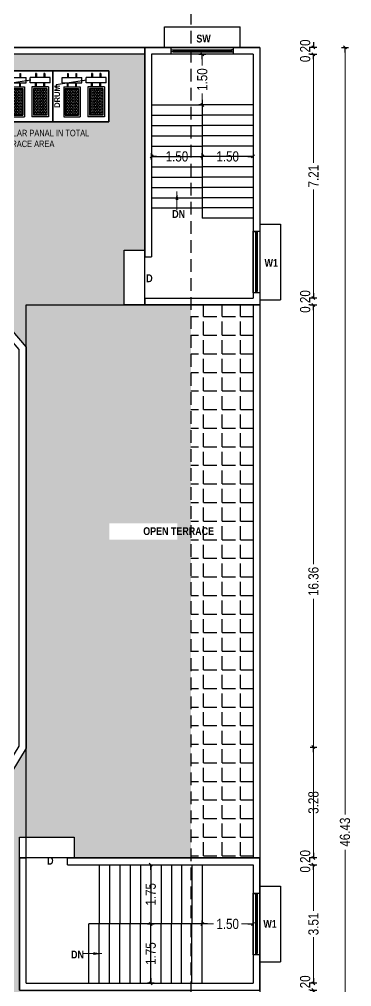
# Model space of a CAD drawing. Header units: metres. Extents: x 113306 to 118716, y -27251 to 0.
# Drawn here: x 118702.63 to 118712.45, y -26970.37 to -26941.76 of the extents above; entities that cross this region are included whole.
import ezdxf

# ---------------------------------------------------------------- set-up
doc = ezdxf.new("R2010")
doc.units = ezdxf.units.M
doc.header["$MEASUREMENT"] = 0
doc.header["$PDMODE"] = 35
doc.linetypes.add('HIDDEN', pattern=[0.375, 0.25, -0.125])
for name, color, linetype in [('BLK_1_FLR_2_ROOF_AREA', 54, 'Continuous'), ('BLK_1_STAIR_HEADROOM', 1, 'Continuous'), ('Grid Line', 8, 'Continuous'), ('Solar Water Heater', 2, 'Continuous'), ('SOLAR_WATER_HEATER', 1, 'Continuous'), ('Text', 7, 'Continuous')]:
    doc.layers.add(name, color=color, linetype=linetype)
doc.layers.add('SOLAR_PANEL', color=3, linetype='Continuous', lineweight=0)
doc.styles.add('Arial', font='swissc.ttf')
doc.styles.get("Standard").update_dxf_attribs({"font": 'swisscb.ttf'})
doc.dimstyles.new('FLOOR DIM BUILDING DIM', dxfattribs={"dimtxt": 0.4, "dimasz": 0.025, "dimexe": 0.075, "dimexo": 0.3, "dimgap": 0.09, "dimtad": 0, "dimzin": 3, "dimdsep": 46, "dimtxsty": 'Arial', "dimblk": 'JM1', "dimcen": -0.09, "dimse1": 1, "dimse2": 1, "dimclrd": 5, "dimclre": 250, "dimclrt": 1, "dimazin": 0, "dimtfac": 0.65, "dimtix": 1, "dimtofl": 0, "dimtmove": 0, "dimatfit": 2, "dimfxl": 0, "dimfrac": 1, "dimtolj": 1, "dimlwd": 18, "dimlwe": -1, "dimarcsym": 0})
doc.dimstyles.get("Standard").update_dxf_attribs({"dimtxt": 1.5, "dimasz": 0.18, "dimexe": 0.18, "dimexo": 0.0625, "dimgap": 0.09, "dimtad": 0, "dimzin": 0, "dimdsep": 46, "dimtxsty": 'Standard', "dimcen": 0.09, "dimse1": 1, "dimse2": 1, "dimsd1": 1, "dimsd2": 1, "dimclrt": 256, "dimadec": 0, "dimazin": 0, "dimtfac": 1, "dimtofl": 0, "dimtmove": 0, "dimatfit": 3, "dimfxl": 0, "dimtolj": 1, "dimtzin": 0, "dimarcsym": 0})
pattern_1 = [(0, (1.0205, 0), (0, 0.55), [0.4, -0.15]), (90, (1.0205, 0), (-0.55, 0), [0.4, -0.15])]

# ---------------------------------------------------------------- blocks, each defined once
blk = doc.blocks.new('TYUK')
at = {"color": 7, "ltscale": 1.5}
for p, q in [((118634.35, -26952.145), (118634.553, -26952.145)), ((118634.35, -26953.975), (118634.35, -26952.145)), ((118634.426, -26952.195), (118634.426, -26952.145)), ((118634.426, -26952.195), (118634.426, -26953.923)), ((118634.476, -26952.195), (118634.426, -26952.195)), ((118634.451, -26952.195), (118634.451, -26953.923)), ((118634.476, -26952.145), (118634.476, -26952.195)), ((118634.476, -26952.195), (118634.476, -26953.923)), ((118634.553, -26951.942), (118635.163, -26951.942)), ((118634.553, -26952.145), (118634.553, -26953.975)), ((118635.163, -26951.942), (118635.163, -26954.178)), ((118634.476, -26953.923), (118634.426, -26953.923)), ((118634.426, -26953.923), (118634.426, -26953.975)), ((118634.476, -26953.975), (118634.476, -26953.923)), ((118634.553, -26953.975), (118634.35, -26953.975)), ((118634.553, -26954.178), (118635.163, -26954.178))]:
    blk.add_line(p, q, dxfattribs=at)
blk = doc.blocks.new('JM1')
at = {"color": 2}
for p, q in [((0, 2), (0, -2)), ((-3, 0), (0, 0)), ((-0.88, -0.88), (0.88, 0.88))]:
    blk.add_line(p, q, dxfattribs=at)
blk = doc.blocks.new('*D169')
at = {"color": 5, "lineweight": 18, "ltscale": 1.5}
for p, q in [((118686.531, -26941.303), (118695.895, -26941.303)), ((118706.282, -26941.303), (118696.918, -26941.303))]:
    blk.add_line(p, q, dxfattribs=at)
at = {"layer": 'Defpoints', "color": 0, "ltscale": 1.5}
for p in [(118706.332, -26941.303), (118686.481, -26942.586), (118706.332, -26942.586)]:
    blk.add_point(p, dxfattribs=at)
at = {"color": 5, "lineweight": 18, "ltscale": 1.5, "xscale": 0.05, "yscale": 0.05, "zscale": 0.05, "rotation": 180}
blk.add_blockref('JM1', (118686.481, -26941.303), dxfattribs=at)
at = {"color": 5, "lineweight": 18, "ltscale": 1.5, "xscale": 0.05, "yscale": 0.05, "zscale": 0.05}
blk.add_blockref('JM1', (118706.332, -26941.303), dxfattribs=at)
at = {"color": 1, "ltscale": 1.5, "insert": (118696.407, -26941.303), "char_height": 0.3, "attachment_point": 5, "style": 'Arial'}
blk.add_mtext('\\A1;19.85', dxfattribs=at)
blk = doc.blocks.new('*D179')
at = {"color": 5, "lineweight": 18, "ltscale": 1.5}
for p, q in [((118706.282, -26941.303), (118706.232, -26941.303)), ((118706.586, -26941.303), (118706.636, -26941.303))]:
    blk.add_line(p, q, dxfattribs=at)
at = {"layer": 'Defpoints', "color": 0, "ltscale": 1.5}
for p in [(118706.536, -26941.303), (118706.332, -26942.789), (118706.536, -26942.789)]:
    blk.add_point(p, dxfattribs=at)
at = {"color": 5, "lineweight": 18, "ltscale": 1.5, "xscale": 0.05, "yscale": 0.05, "zscale": 0.05}
blk.add_blockref('JM1', (118706.332, -26941.303), dxfattribs=at)
at = {"color": 5, "lineweight": 18, "ltscale": 1.5, "xscale": 0.05, "yscale": 0.05, "zscale": 0.05, "rotation": 180}
blk.add_blockref('JM1', (118706.536, -26941.303), dxfattribs=at)
at = {"color": 1, "ltscale": 1.5, "insert": (118706.434, -26941.058), "char_height": 0.3, "attachment_point": 5, "style": 'Arial'}
blk.add_mtext('\\A1;0.20', dxfattribs=at)
blk = doc.blocks.new('*D180')
at = {"color": 5, "lineweight": 18, "ltscale": 1.5}
for p, q in [((118706.586, -26941.303), (118707.615, -26941.303)), ((118709.486, -26941.303), (118708.456, -26941.303))]:
    blk.add_line(p, q, dxfattribs=at)
at = {"layer": 'Defpoints', "color": 0, "ltscale": 1.5}
for p in [(118709.536, -26941.303), (118706.536, -26942.789), (118709.536, -26942.789)]:
    blk.add_point(p, dxfattribs=at)
at = {"color": 5, "lineweight": 18, "ltscale": 1.5, "xscale": 0.05, "yscale": 0.05, "zscale": 0.05, "rotation": 180}
blk.add_blockref('JM1', (118706.536, -26941.303), dxfattribs=at)
at = {"color": 5, "lineweight": 18, "ltscale": 1.5, "xscale": 0.05, "yscale": 0.05, "zscale": 0.05}
blk.add_blockref('JM1', (118709.536, -26941.303), dxfattribs=at)
at = {"color": 1, "ltscale": 1.5, "insert": (118708.036, -26941.303), "char_height": 0.3, "attachment_point": 5, "style": 'Arial'}
blk.add_mtext('\\A1;3.00', dxfattribs=at)
blk = doc.blocks.new('*D181')
at = {"color": 5, "lineweight": 18, "ltscale": 1.5}
for p, q in [((118709.486, -26941.303), (118709.436, -26941.303)), ((118709.789, -26941.303), (118709.839, -26941.303))]:
    blk.add_line(p, q, dxfattribs=at)
at = {"layer": 'Defpoints', "color": 0, "ltscale": 1.5}
for p in [(118709.739, -26941.303), (118709.739, -26942.586), (118709.536, -26942.789)]:
    blk.add_point(p, dxfattribs=at)
at = {"color": 5, "lineweight": 18, "ltscale": 1.5, "xscale": 0.05, "yscale": 0.05, "zscale": 0.05}
blk.add_blockref('JM1', (118709.536, -26941.303), dxfattribs=at)
at = {"color": 5, "lineweight": 18, "ltscale": 1.5, "xscale": 0.05, "yscale": 0.05, "zscale": 0.05, "rotation": 180}
blk.add_blockref('JM1', (118709.739, -26941.303), dxfattribs=at)
at = {"color": 1, "ltscale": 1.5, "insert": (118709.637, -26941.058), "char_height": 0.3, "attachment_point": 5, "style": 'Arial'}
blk.add_mtext('\\A1;0.20', dxfattribs=at)
blk = doc.blocks.new('*D182')
at = {"color": 5, "lineweight": 18, "ltscale": 1.5}
for p, q in [((118686.531, -26940.339), (118697.59, -26940.339)), ((118709.689, -26940.339), (118698.63, -26940.339))]:
    blk.add_line(p, q, dxfattribs=at)
at = {"layer": 'Defpoints', "color": 0, "ltscale": 1.5}
for p in [(118686.481, -26940.339), (118686.481, -26942.586), (118709.739, -26942.586)]:
    blk.add_point(p, dxfattribs=at)
at = {"color": 5, "lineweight": 18, "ltscale": 1.5, "xscale": 0.05, "yscale": 0.05, "zscale": 0.05, "rotation": 180}
blk.add_blockref('JM1', (118686.481, -26940.339), dxfattribs=at)
at = {"color": 5, "lineweight": 18, "ltscale": 1.5, "xscale": 0.05, "yscale": 0.05, "zscale": 0.05}
blk.add_blockref('JM1', (118709.739, -26940.339), dxfattribs=at)
at = {"color": 1, "ltscale": 1.5, "insert": (118698.11, -26940.339), "char_height": 0.3, "attachment_point": 5, "style": 'Arial'}
blk.add_mtext('\\A1;23.26', dxfattribs=at)
blk = doc.blocks.new('*D170')
at = {"color": 5, "lineweight": 18, "ltscale": 1.5}
for p, q in [((118711.324, -26942.536), (118711.324, -26942.486)), ((118711.324, -26942.839), (118711.324, -26942.889))]:
    blk.add_line(p, q, dxfattribs=at)
at = {"layer": 'Defpoints', "color": 0, "ltscale": 1.5}
for p in [(118709.739, -26942.586), (118709.536, -26942.789), (118711.324, -26942.789)]:
    blk.add_point(p, dxfattribs=at)
at = {"color": 5, "lineweight": 18, "ltscale": 1.5, "xscale": 0.05, "yscale": 0.05, "zscale": 0.05}
for p, rotation in [((118711.324, -26942.586), 270), ((118711.324, -26942.789), 90)]:
    blk.add_blockref('JM1', p, dxfattribs=dict(at, rotation=rotation))
at = {"color": 1, "ltscale": 1.5, "insert": (118711.08, -26942.687), "char_height": 0.3, "attachment_point": 5, "rotation": 90, "style": 'Arial'}
blk.add_mtext('\\A1;0.20', dxfattribs=at)
blk = doc.blocks.new('*D171')
at = {"color": 5, "lineweight": 18, "ltscale": 1.5}
for p, q in [((118711.324, -26942.839), (118711.324, -26946.003)), ((118711.324, -26949.952), (118711.324, -26946.788))]:
    blk.add_line(p, q, dxfattribs=at)
at = {"layer": 'Defpoints', "color": 0, "ltscale": 1.5}
for p in [(118709.536, -26942.789), (118709.536, -26950.002), (118711.324, -26950.002)]:
    blk.add_point(p, dxfattribs=at)
at = {"color": 5, "lineweight": 18, "ltscale": 1.5, "xscale": 0.05, "yscale": 0.05, "zscale": 0.05}
for p, rotation in [((118711.324, -26942.789), 90), ((118711.324, -26950.002), 270)]:
    blk.add_blockref('JM1', p, dxfattribs=dict(at, rotation=rotation))
at = {"color": 1, "ltscale": 1.5, "insert": (118711.324, -26946.395), "char_height": 0.3, "attachment_point": 5, "rotation": 90, "style": 'Arial'}
blk.add_mtext('\\A1;7.21', dxfattribs=at)
blk = doc.blocks.new('*D172')
at = {"color": 5, "lineweight": 18, "ltscale": 1.5}
for p, q in [((118711.324, -26949.952), (118711.324, -26949.902)), ((118711.324, -26950.255), (118711.324, -26950.305))]:
    blk.add_line(p, q, dxfattribs=at)
at = {"layer": 'Defpoints', "color": 0, "ltscale": 1.5}
for p in [(118709.536, -26950.002), (118709.536, -26950.205), (118711.324, -26950.205)]:
    blk.add_point(p, dxfattribs=at)
at = {"color": 5, "lineweight": 18, "ltscale": 1.5, "xscale": 0.05, "yscale": 0.05, "zscale": 0.05}
for p, rotation in [((118711.324, -26950.002), 270), ((118711.324, -26950.205), 90)]:
    blk.add_blockref('JM1', p, dxfattribs=dict(at, rotation=rotation))
at = {"color": 1, "ltscale": 1.5, "insert": (118711.08, -26950.103), "char_height": 0.3, "attachment_point": 5, "rotation": 90, "style": 'Arial'}
blk.add_mtext('\\A1;0.20', dxfattribs=at)
blk = doc.blocks.new('*D173')
at = {"color": 5, "lineweight": 18, "ltscale": 1.5}
for p, q in [((118711.324, -26950.255), (118711.324, -26957.869)), ((118711.324, -26966.513), (118711.324, -26958.898))]:
    blk.add_line(p, q, dxfattribs=at)
at = {"layer": 'Defpoints', "color": 0, "ltscale": 1.5}
for p in [(118709.536, -26950.205), (118709.536, -26966.563), (118711.324, -26966.563)]:
    blk.add_point(p, dxfattribs=at)
at = {"color": 5, "lineweight": 18, "ltscale": 1.5, "xscale": 0.05, "yscale": 0.05, "zscale": 0.05}
for p, rotation in [((118711.324, -26950.205), 90), ((118711.324, -26966.563), 270)]:
    blk.add_blockref('JM1', p, dxfattribs=dict(at, rotation=rotation))
at = {"color": 1, "ltscale": 1.5, "insert": (118711.324, -26958.384), "char_height": 0.3, "attachment_point": 5, "rotation": 90, "style": 'Arial'}
blk.add_mtext('\\A1;16.36', dxfattribs=at)
blk = doc.blocks.new('*D174')
at = {"color": 5, "lineweight": 18, "ltscale": 1.5}
for p, q in [((118711.324, -26963.336), (118711.324, -26964.503)), ((118711.324, -26966.513), (118711.324, -26965.345))]:
    blk.add_line(p, q, dxfattribs=at)
at = {"layer": 'Defpoints', "color": 0, "ltscale": 1.5}
for p in [(118709.536, -26963.286), (118709.536, -26966.563), (118711.324, -26966.563)]:
    blk.add_point(p, dxfattribs=at)
at = {"color": 5, "lineweight": 18, "ltscale": 1.5, "xscale": 0.05, "yscale": 0.05, "zscale": 0.05}
for p, rotation in [((118711.324, -26963.286), 90), ((118711.324, -26966.563), 270)]:
    blk.add_blockref('JM1', p, dxfattribs=dict(at, rotation=rotation))
at = {"color": 1, "ltscale": 1.5, "insert": (118711.324, -26964.924), "char_height": 0.3, "attachment_point": 5, "rotation": 90, "style": 'Arial'}
blk.add_mtext('\\A1;3.28', dxfattribs=at)
blk = doc.blocks.new('*D175')
at = {"color": 5, "lineweight": 18, "ltscale": 1.5}
for p, q in [((118711.324, -26966.513), (118711.324, -26966.463)), ((118711.324, -26966.816), (118711.324, -26966.866))]:
    blk.add_line(p, q, dxfattribs=at)
at = {"layer": 'Defpoints', "color": 0, "ltscale": 1.5}
for p in [(118709.536, -26966.563), (118709.536, -26966.766), (118711.324, -26966.766)]:
    blk.add_point(p, dxfattribs=at)
at = {"color": 5, "lineweight": 18, "ltscale": 1.5, "xscale": 0.05, "yscale": 0.05, "zscale": 0.05}
for p, rotation in [((118711.324, -26966.563), 270), ((118711.324, -26966.766), 90)]:
    blk.add_blockref('JM1', p, dxfattribs=dict(at, rotation=rotation))
at = {"color": 1, "ltscale": 1.5, "insert": (118711.08, -26966.664), "char_height": 0.3, "attachment_point": 5, "rotation": 90, "style": 'Arial'}
blk.add_mtext('\\A1;0.20', dxfattribs=at)
blk = doc.blocks.new('*D176')
at = {"color": 5, "lineweight": 18, "ltscale": 1.5}
for p, q in [((118711.324, -26966.816), (118711.324, -26968.125)), ((118711.324, -26970.221), (118711.324, -26968.912))]:
    blk.add_line(p, q, dxfattribs=at)
at = {"layer": 'Defpoints', "color": 0, "ltscale": 1.5}
for p in [(118709.536, -26966.766), (118709.536, -26970.271), (118711.324, -26970.271)]:
    blk.add_point(p, dxfattribs=at)
at = {"color": 5, "lineweight": 18, "ltscale": 1.5, "xscale": 0.05, "yscale": 0.05, "zscale": 0.05}
for p, rotation in [((118711.324, -26966.766), 90), ((118711.324, -26970.271), 270)]:
    blk.add_blockref('JM1', p, dxfattribs=dict(at, rotation=rotation))
at = {"color": 1, "ltscale": 1.5, "insert": (118711.324, -26968.518), "char_height": 0.3, "attachment_point": 5, "rotation": 90, "style": 'Arial'}
blk.add_mtext('\\A1;3.51', dxfattribs=at)
blk = doc.blocks.new('*D177')
at = {"color": 5, "lineweight": 18, "ltscale": 1.5}
for p, q in [((118711.324, -26970.221), (118711.324, -26970.171)), ((118711.324, -26970.524), (118711.324, -26970.574))]:
    blk.add_line(p, q, dxfattribs=at)
at = {"layer": 'Defpoints', "color": 0, "ltscale": 1.5}
for p in [(118709.536, -26970.271), (118709.536, -26970.474), (118711.324, -26970.474)]:
    blk.add_point(p, dxfattribs=at)
at = {"color": 5, "lineweight": 18, "ltscale": 1.5, "xscale": 0.05, "yscale": 0.05, "zscale": 0.05}
for p, rotation in [((118711.324, -26970.271), 270), ((118711.324, -26970.474), 90)]:
    blk.add_blockref('JM1', p, dxfattribs=dict(at, rotation=rotation))
at = {"color": 1, "ltscale": 1.5, "insert": (118711.08, -26970.373), "char_height": 0.3, "attachment_point": 5, "rotation": 90, "style": 'Arial'}
blk.add_mtext('\\A1;0.20', dxfattribs=at)
blk = doc.blocks.new('*D178')
at = {"color": 5, "lineweight": 18, "ltscale": 1.5}
for p, q in [((118712.257, -26942.636), (118712.257, -26965.281)), ((118712.257, -26988.969), (118712.257, -26966.324))]:
    blk.add_line(p, q, dxfattribs=at)
at = {"layer": 'Defpoints', "color": 0, "ltscale": 1.5}
for p in [(118709.739, -26942.586), (118709.739, -26989.019), (118712.257, -26989.019)]:
    blk.add_point(p, dxfattribs=at)
at = {"color": 5, "lineweight": 18, "ltscale": 1.5, "xscale": 0.05, "yscale": 0.05, "zscale": 0.05}
for p, rotation in [((118712.257, -26942.586), 90), ((118712.257, -26989.019), 270)]:
    blk.add_blockref('JM1', p, dxfattribs=dict(at, rotation=rotation))
at = {"color": 1, "ltscale": 1.5, "insert": (118712.257, -26965.802), "char_height": 0.3, "attachment_point": 5, "rotation": 90, "style": 'Arial'}
blk.add_mtext('\\A1;46.43', dxfattribs=at)
blk = doc.blocks.new('*D190')
at = {"color": 5, "lineweight": 18, "ltscale": 1.5}
for p, q in [((118686.531, -26991.411), (118697.59, -26991.411)), ((118709.689, -26991.411), (118698.63, -26991.411))]:
    blk.add_line(p, q, dxfattribs=at)
at = {"layer": 'Defpoints', "color": 0, "ltscale": 1.5}
for p in [(118686.481, -26942.586), (118709.739, -26989.019), (118709.739, -26991.411)]:
    blk.add_point(p, dxfattribs=at)
at = {"color": 5, "lineweight": 18, "ltscale": 1.5, "xscale": 0.05, "yscale": 0.05, "zscale": 0.05, "rotation": 180}
blk.add_blockref('JM1', (118686.481, -26991.411), dxfattribs=at)
at = {"color": 5, "lineweight": 18, "ltscale": 1.5, "xscale": 0.05, "yscale": 0.05, "zscale": 0.05}
blk.add_blockref('JM1', (118709.739, -26991.411), dxfattribs=at)
at = {"color": 1, "ltscale": 1.5, "insert": (118698.11, -26991.411), "char_height": 0.3, "attachment_point": 5, "style": 'Arial'}
blk.add_mtext('\\A1;23.26', dxfattribs=at)
blk = doc.blocks.new('*D230')
at = {"color": 5, "lineweight": 18, "ltscale": 1.5}
for p, q in [((118706.586, -26945.813), (118706.872, -26945.813)), ((118707.986, -26945.813), (118707.699, -26945.813))]:
    blk.add_line(p, q, dxfattribs=at)
at = {"layer": 'Defpoints', "color": 0, "ltscale": 1.5}
for p in [(118706.536, -26945.813), (118708.036, -26945.813), (118708.036, -26945.813)]:
    blk.add_point(p, dxfattribs=at)
at = {"color": 5, "lineweight": 18, "ltscale": 1.5, "xscale": 0.05, "yscale": 0.05, "zscale": 0.05, "rotation": 180}
blk.add_blockref('JM1', (118706.536, -26945.813), dxfattribs=at)
at = {"color": 5, "lineweight": 18, "ltscale": 1.5, "xscale": 0.05, "yscale": 0.05, "zscale": 0.05}
blk.add_blockref('JM1', (118708.036, -26945.813), dxfattribs=at)
at = {"color": 1, "ltscale": 1.5, "insert": (118707.286, -26945.813), "char_height": 0.3, "attachment_point": 5, "style": 'Arial'}
blk.add_mtext('\\A1;1.50', dxfattribs=at)
blk = doc.blocks.new('*D231')
at = {"color": 5, "lineweight": 18, "ltscale": 1.5}
for p, q in [((118708.086, -26945.813), (118708.372, -26945.813)), ((118709.486, -26945.813), (118709.199, -26945.813))]:
    blk.add_line(p, q, dxfattribs=at)
at = {"layer": 'Defpoints', "color": 0, "ltscale": 1.5}
for p in [(118708.036, -26945.813), (118709.536, -26945.813), (118709.536, -26945.813)]:
    blk.add_point(p, dxfattribs=at)
at = {"color": 5, "lineweight": 18, "ltscale": 1.5, "xscale": 0.05, "yscale": 0.05, "zscale": 0.05, "rotation": 180}
blk.add_blockref('JM1', (118708.036, -26945.813), dxfattribs=at)
at = {"color": 5, "lineweight": 18, "ltscale": 1.5, "xscale": 0.05, "yscale": 0.05, "zscale": 0.05}
blk.add_blockref('JM1', (118709.536, -26945.813), dxfattribs=at)
at = {"color": 1, "ltscale": 1.5, "insert": (118708.786, -26945.813), "char_height": 0.3, "attachment_point": 5, "style": 'Arial'}
blk.add_mtext('\\A1;1.50', dxfattribs=at)
blk = doc.blocks.new('*D232')
at = {"color": 5, "lineweight": 18, "ltscale": 1.5}
for p, q in [((118708.036, -26942.839), (118708.036, -26943.125)), ((118708.036, -26944.239), (118708.036, -26943.953))]:
    blk.add_line(p, q, dxfattribs=at)
at = {"layer": 'Defpoints', "color": 0, "ltscale": 1.5}
for p in [(118708.036, -26942.789), (118708.036, -26942.789), (118708.036, -26944.289)]:
    blk.add_point(p, dxfattribs=at)
at = {"color": 5, "lineweight": 18, "ltscale": 1.5, "xscale": 0.05, "yscale": 0.05, "zscale": 0.05}
for p, rotation in [((118708.036, -26942.789), 90), ((118708.036, -26944.289), 270)]:
    blk.add_blockref('JM1', p, dxfattribs=dict(at, rotation=rotation))
at = {"color": 1, "ltscale": 1.5, "insert": (118708.036, -26943.539), "char_height": 0.3, "attachment_point": 5, "rotation": 90, "style": 'Arial'}
blk.add_mtext('\\A1;1.50', dxfattribs=at)
blk = doc.blocks.new('*D233')
at = {"color": 5, "lineweight": 18, "ltscale": 1.5}
for p, q in [((118706.512, -26966.816), (118706.512, -26967.229)), ((118706.512, -26968.468), (118706.512, -26968.054))]:
    blk.add_line(p, q, dxfattribs=at)
at = {"layer": 'Defpoints', "color": 0, "ltscale": 1.5}
for p in [(118706.512, -26966.766), (118706.512, -26968.518), (118706.512, -26968.518)]:
    blk.add_point(p, dxfattribs=at)
at = {"color": 5, "lineweight": 18, "ltscale": 1.5, "xscale": 0.05, "yscale": 0.05, "zscale": 0.05}
for p, rotation in [((118706.512, -26966.766), 90), ((118706.512, -26968.518), 270)]:
    blk.add_blockref('JM1', p, dxfattribs=dict(at, rotation=rotation))
at = {"color": 1, "ltscale": 1.5, "insert": (118706.512, -26967.642), "char_height": 0.3, "attachment_point": 5, "rotation": 90, "style": 'Arial'}
blk.add_mtext('\\A1;1.75', dxfattribs=at)
blk = doc.blocks.new('*D234')
at = {"color": 5, "lineweight": 18, "ltscale": 1.5}
for p, q in [((118706.512, -26968.568), (118706.512, -26968.982)), ((118706.512, -26970.221), (118706.512, -26969.807))]:
    blk.add_line(p, q, dxfattribs=at)
at = {"layer": 'Defpoints', "color": 0, "ltscale": 1.5}
for p in [(118706.512, -26968.518), (118706.512, -26970.271), (118706.512, -26970.271)]:
    blk.add_point(p, dxfattribs=at)
at = {"color": 5, "lineweight": 18, "ltscale": 1.5, "xscale": 0.05, "yscale": 0.05, "zscale": 0.05}
for p, rotation in [((118706.512, -26968.518), 90), ((118706.512, -26970.271), 270)]:
    blk.add_blockref('JM1', p, dxfattribs=dict(at, rotation=rotation))
at = {"color": 1, "ltscale": 1.5, "insert": (118706.512, -26969.394), "char_height": 0.3, "attachment_point": 5, "rotation": 90, "style": 'Arial'}
blk.add_mtext('\\A1;1.75', dxfattribs=at)
blk = doc.blocks.new('*D235')
at = {"color": 5, "lineweight": 18, "ltscale": 1.5}
for p, q in [((118708.086, -26968.518), (118708.372, -26968.518)), ((118709.486, -26968.518), (118709.2, -26968.518))]:
    blk.add_line(p, q, dxfattribs=at)
at = {"layer": 'Defpoints', "color": 0, "ltscale": 1.5}
for p in [(118708.036, -26968.518), (118709.536, -26968.518), (118709.536, -26968.518)]:
    blk.add_point(p, dxfattribs=at)
at = {"color": 5, "lineweight": 18, "ltscale": 1.5, "xscale": 0.05, "yscale": 0.05, "zscale": 0.05, "rotation": 180}
blk.add_blockref('JM1', (118708.036, -26968.518), dxfattribs=at)
at = {"color": 5, "lineweight": 18, "ltscale": 1.5, "xscale": 0.05, "yscale": 0.05, "zscale": 0.05}
blk.add_blockref('JM1', (118709.536, -26968.518), dxfattribs=at)
at = {"color": 1, "ltscale": 1.5, "insert": (118708.786, -26968.518), "char_height": 0.3, "attachment_point": 5, "style": 'Arial'}
blk.add_mtext('\\A1;1.50', dxfattribs=at)
blk = doc.blocks.new('Solar Heater')
at = {"layer": 'Solar Water Heater'}
h = blk.add_hatch(dxfattribs=at)
h.set_pattern_fill('HONEY', scale=0.5)
h.set_pattern_definition([(2e-15, (-684.973703, -670.08876), (0.09375, 0.0541265877), [0.0625, -0.125]), (120, (-684.973703, -670.08876), (-0.09375, 0.0541265877), [0.0625, -0.125]), (60, (-684.973703, -670.08876), (0, 0.1082531755), [-0.125, 0.0625])])
h.paths.add_polyline_path([(0.905, 0.4), (0.905, -0.4), (2.505, -0.4), (2.505, 0.4)])
for p, q in [((0.233, -0.6), (0.233, 0.6)), ((0.572, 0.6), (0.233, 0.6)), ((0.572, -0.6), (0.572, 0.6)), ((0, 0.275), (0.233, 0.275)), ((0, 0.225), (0, 0.275)), ((0, 0.225), (0.233, 0.225)), ((0.805, 0.275), (0.572, 0.275)), ((0.805, 0.225), (0.572, 0.225)), ((0.805, -0.5), (0.805, 0.5)), ((0.805, 0.5), (2.605, 0.5)), ((0.905, -0.4), (0.905, 0.4)), ((0.905, 0.4), (2.505, 0.4)), ((2.505, -0.4), (2.505, 0.4)), ((2.605, -0.5), (2.605, 0.5)), ((0, -0.225), (0.233, -0.225)), ((0, -0.275), (0, -0.225)), ((0, -0.275), (0.233, -0.275)), ((0.805, -0.225), (0.572, -0.225)), ((0.805, -0.275), (0.572, -0.275)), ((0.805, -0.5), (2.605, -0.5)), ((0.905, -0.4), (2.505, -0.4)), ((0.572, -0.6), (0.233, -0.6))]:
    blk.add_line(p, q, dxfattribs=at)
blk = doc.blocks.new('GHGHG')
for points in [[(113308.745, -26616.726), (113308.745, -26619.075), (113306.162, -26619.075), (113306.162, -26616.726)], [(113308.745, -26616.726), (113308.745, -26619.075), (113306.162, -26619.075), (113306.162, -26616.726)], [(113311.328, -26616.726), (113311.328, -26619.075), (113308.745, -26619.075), (113308.745, -26616.726)], [(113311.328, -26616.726), (113311.328, -26619.075), (113308.745, -26619.075), (113308.745, -26616.726)], [(113313.911, -26616.726), (113313.911, -26619.075), (113311.328, -26619.075), (113311.328, -26616.726)], [(113313.911, -26616.726), (113313.911, -26619.075), (113311.328, -26619.075), (113311.328, -26616.726)]]:
    blk.add_lwpolyline(points, close=True)
for p, xscale, yscale, zscale, rotation in [((113307.04, -26616.844), 0.7679999999993015, 0.7679999999993015, 0.7679999999993015, 270), ((113308.156, -26616.844), -0.7679999999993015, 0.7680000000001201, 0.7680000000000002, 90), ((113309.623, -26616.844), 0.7679999999993015, 0.7679999999993015, 0.7679999999993015, 270), ((113310.739, -26616.844), -0.7679999999993015, 0.7680000000001201, 0.7680000000000002, 90), ((113312.206, -26616.844), 0.7679999999993015, 0.7679999999993015, 0.7679999999993015, 270), ((113313.322, -26616.844), -0.7679999999993015, 0.7680000000001201, 0.7680000000000002, 90)]:
    blk.add_blockref('Solar Heater', p, dxfattribs=dict(xscale=xscale, yscale=yscale, zscale=zscale, rotation=rotation))
for p in [(113306.486, -26618.429), (113309.067, -26618.429), (113311.65, -26618.429)]:
    blk.add_text('DRUM', height=0.264, rotation=90).set_placement(p)
at = {"layer": 'Text', "linetype": 'ByBlock', "insert": (113310.056, -26619.848), "char_height": 0.3, "width": 5.97028, "attachment_point": 5}
blk.add_mtext('\\A1;{\\fSwis721 Cn BT|b0|i0|c0|p34;1/3 rd OF A SOLAR PANAL IN TOTAL TERRACE AREA}', dxfattribs=at)
at = {"lineweight": 25}
for points in [[(113307.718, -26617.152), (113306.315, -26617.365), (113306.315, -26617.541)], [(113310.299, -26617.152), (113308.896, -26617.365), (113308.896, -26617.541)], [(113312.882, -26617.152), (113311.479, -26617.365), (113311.479, -26617.541)]]:
    blk.add_leader(points, dimstyle='Standard', dxfattribs=at)

msp = doc.modelspace()

# ---------------------------------------------------------------- hatches: boundary and pattern name
at = {"layer": 'Grid Line', "ltscale": 1.5}
h = msp.add_hatch(dxfattribs=at)
h.set_pattern_fill('ANGLE', color=256, scale=2)
h.set_pattern_definition(pattern_1)
h.paths.add_polyline_path([(118705.722, -26948.582), (118706.332, -26948.582), (118706.332, -26942.789), (118686.684, -26942.789), (118686.684, -26945.394), (118687.706, -26949.494), (118701.141, -26949.494), (118702.827, -26951.45), (118702.827, -26963.315), (118699.396, -26968.942), (118696.213, -26968.942), (118696.212, -26978.503), (118696.212, -26978.883), (118698.287, -26986.475), (118698.287, -26987.819), (118699.381, -26987.819), (118699.381, -26986.022), (118700.801, -26986.022), (118700.801, -26988.816), (118707.7, -26988.816), (118707.7, -26983.032), (118707.338, -26983.032), (118707.338, -26981.379), (118707.338, -26979.726), (118707.338, -26978.073), (118707.7, -26978.073), (118707.7, -26976.679), (118707.338, -26976.679), (118707.338, -26975.026), (118707.338, -26973.373), (118707.338, -26971.72), (118707.7, -26971.72), (118707.7, -26970.474), (118702.626, -26970.474), (118702.626, -26966.563), (118702.626, -26965.953), (118704.25, -26965.953), (118704.25, -26966.563), (118707.7, -26966.563), (118707.7, -26950.205), (118706.332, -26950.205), (118705.722, -26950.205)])
h.paths.add_polyline_path([(118703.62, -26944.785), (118701.966, -26944.785), (118700.313, -26944.785), (118700.313, -26943.282), (118701.966, -26943.282), (118703.62, -26943.282), (118705.273, -26943.282), (118705.273, -26944.785)], flags=16)
h.paths.add_polyline_path([(118699.603, -26944.785), (118697.95, -26944.785), (118696.297, -26944.785), (118694.643, -26944.785), (118694.643, -26943.282), (118696.297, -26943.282), (118697.95, -26943.282), (118699.603, -26943.282)], flags=16)
h.paths.add_polyline_path([(118693.69, -26944.785), (118692.036, -26944.785), (118690.383, -26944.785), (118688.73, -26944.785), (118688.73, -26943.282), (118690.383, -26943.282), (118692.036, -26943.282), (118693.69, -26943.282)], flags=16)
h.paths.add_polyline_path([(118705.046, -26986.286), (118706.699, -26986.286), (118706.699, -26987.789), (118705.046, -26987.789), (118703.393, -26987.789), (118701.74, -26987.789), (118701.74, -26986.286), (118703.393, -26986.286)], flags=16)
h.paths.add_polyline_path([(118688.985, -26944.416), (118688.985, -26943.763), (118688.725, -26943.763), (118688.725, -26944.416)], flags=16)
h.paths.add_polyline_path([(118690.637, -26944.416), (118690.637, -26943.763), (118690.377, -26943.763), (118690.377, -26944.416)], flags=0)
h.paths.add_polyline_path([(118692.29, -26944.416), (118692.29, -26943.763), (118692.03, -26943.763), (118692.03, -26944.416)], flags=0)
h.paths.add_polyline_path([(118694.898, -26944.416), (118694.898, -26943.763), (118694.639, -26943.763), (118694.639, -26944.416)], flags=16)
h.paths.add_polyline_path([(118696.55, -26944.416), (118696.55, -26943.763), (118696.29, -26943.763), (118696.29, -26944.416)], flags=0)
h.paths.add_polyline_path([(118698.203, -26944.416), (118698.203, -26943.763), (118697.944, -26943.763), (118697.944, -26944.416)], flags=0)
h.paths.add_polyline_path([(118700.568, -26944.416), (118700.568, -26943.763), (118700.309, -26943.763), (118700.309, -26944.416)], flags=16)
h.paths.add_polyline_path([(118702.22, -26944.416), (118702.22, -26943.763), (118701.96, -26943.763), (118701.96, -26944.416)], flags=0)
h.paths.add_polyline_path([(118703.873, -26944.416), (118703.873, -26943.763), (118703.613, -26943.763), (118703.613, -26944.416)], flags=0)
h.paths.add_polyline_path([(118701.994, -26987.42), (118701.994, -26986.768), (118701.735, -26986.768), (118701.735, -26987.42)], flags=16)
h.paths.add_polyline_path([(118703.646, -26987.42), (118703.646, -26986.768), (118703.387, -26986.768), (118703.387, -26987.42)], flags=0)
h.paths.add_polyline_path([(118705.299, -26987.42), (118705.299, -26986.768), (118705.04, -26986.768), (118705.04, -26987.42)], flags=0)
h.paths.add_polyline_path([(118696.626, -26947.206), (118698.636, -26947.206), (118698.636, -26946.724), (118696.626, -26946.724)], flags=16)
h.paths.add_polyline_path([(118705.284, -26957.147), (118707.294, -26957.147), (118707.294, -26956.665), (118705.284, -26956.665)], flags=16)
h.paths.add_polyline_path([(118701.765, -26977.84), (118703.775, -26977.84), (118703.775, -26977.358), (118701.765, -26977.358)], flags=16)
h = msp.add_hatch(dxfattribs=at)
h.set_pattern_fill('ANGLE', color=256, scale=2)
h.set_pattern_definition(pattern_1)
h.paths.add_polyline_path([(118709.536, -26950.205), (118707.7, -26950.205), (118707.7, -26966.563), (118709.536, -26966.563)])

# ---------------------------------------------------------------- linework, layer by layer
at = {"ltscale": 1.5}
for p, q in [((118709.739, -26942.586), (118686.481, -26942.586)), ((118706.332, -26942.586), (118706.332, -26948.782)), ((118709.739, -26942.586), (118709.739, -26989.019)), ((118706.332, -26942.789), (118686.684, -26942.789)), ((118706.536, -26942.789), (118706.536, -26948.782)), ((118709.536, -26942.789), (118706.536, -26942.789)), ((118709.536, -26942.789), (118709.536, -26950.002)), ((118706.536, -26944.289), (118708.036, -26944.289)), ((118708.036, -26944.289), (118708.036, -26947.642)), ((118709.536, -26944.289), (118708.036, -26944.289)), ((118706.536, -26944.594), (118708.036, -26944.594)), ((118709.536, -26944.594), (118708.036, -26944.594)), ((118706.536, -26944.899), (118708.036, -26944.899)), ((118709.536, -26944.899), (118708.036, -26944.899)), ((118706.536, -26945.203), (118708.036, -26945.203)), ((118709.536, -26945.203), (118708.036, -26945.203)), ((118706.536, -26945.508), (118708.036, -26945.508)), ((118709.536, -26945.508), (118708.036, -26945.508)), ((118706.536, -26945.813), (118708.036, -26945.813)), ((118709.536, -26945.813), (118708.036, -26945.813)), ((118706.536, -26946.118), (118708.036, -26946.118)), ((118709.536, -26946.118), (118708.036, -26946.118)), ((118706.536, -26946.423), (118708.036, -26946.423)), ((118709.536, -26946.423), (118708.036, -26946.423)), ((118706.536, -26946.727), (118708.036, -26946.727)), ((118709.536, -26946.727), (118708.036, -26946.727)), ((118706.536, -26947.032), (118708.036, -26947.032)), ((118709.536, -26947.032), (118708.036, -26947.032)), ((118706.536, -26947.337), (118708.036, -26947.337)), ((118709.536, -26947.337), (118708.036, -26947.337)), ((118706.536, -26947.666), (118706.536, -26947.869)), ((118709.536, -26947.642), (118708.036, -26947.642)), ((118706.332, -26948.782), (118706.536, -26948.782)), ((118701.141, -26949.494), (118702.827, -26951.45)), ((118706.332, -26950.002), (118709.536, -26950.002)), ((118706.332, -26950.002), (118706.332, -26950.205)), ((118706.332, -26950.205), (118709.739, -26950.205)), ((118709.536, -26950.205), (118709.536, -26966.563)), ((118702.827, -26951.45), (118702.827, -26963.315)), ((118702.827, -26963.315), (118699.396, -26968.942)), ((118702.626, -26966.563), (118702.83, -26966.563)), ((118702.626, -26970.474), (118702.626, -26966.563)), ((118702.83, -26970.271), (118702.83, -26966.563)), ((118704.05, -26966.766), (118704.05, -26966.563)), ((118704.05, -26966.563), (118709.739, -26966.563)), ((118704.05, -26966.766), (118709.536, -26966.766)), ((118704.988, -26966.766), (118704.988, -26968.518)), ((118705.292, -26966.766), (118705.292, -26968.518)), ((118705.597, -26966.766), (118705.597, -26968.518)), ((118705.902, -26966.766), (118705.902, -26968.518)), ((118706.207, -26966.766), (118706.207, -26968.518)), ((118706.512, -26966.766), (118706.512, -26968.518)), ((118706.816, -26966.766), (118706.816, -26968.518)), ((118707.121, -26966.766), (118707.121, -26968.518)), ((118707.426, -26966.766), (118707.426, -26968.518)), ((118707.731, -26966.766), (118707.731, -26968.518)), ((118708.036, -26966.766), (118708.036, -26968.518)), ((118709.536, -26966.766), (118709.536, -26970.271)), ((118708.036, -26968.518), (118704.683, -26968.518)), ((118704.683, -26970.271), (118704.683, -26968.518)), ((118704.988, -26970.271), (118704.988, -26968.518)), ((118705.292, -26970.271), (118705.292, -26968.518)), ((118705.597, -26970.271), (118705.597, -26968.518)), ((118705.902, -26970.271), (118705.902, -26968.518)), ((118706.207, -26970.271), (118706.207, -26968.518)), ((118706.512, -26970.271), (118706.512, -26968.518)), ((118706.816, -26970.271), (118706.816, -26968.518)), ((118707.121, -26970.271), (118707.121, -26968.518)), ((118707.426, -26970.271), (118707.426, -26968.518)), ((118707.731, -26970.271), (118707.731, -26968.518)), ((118708.036, -26970.271), (118708.036, -26968.518)), ((118702.83, -26970.271), (118709.536, -26970.271))]:
    msp.add_line(p, q, dxfattribs=at)
for points in [[(118706.332, -26950.205), (118705.722, -26950.205), (118705.722, -26948.582), (118706.332, -26948.582)], [(118702.626, -26966.563), (118702.626, -26965.953), (118704.25, -26965.953), (118704.25, -26966.563)]]:
    msp.add_lwpolyline(points, dxfattribs=at)
at = {"layer": 'BLK_1_FLR_2_ROOF_AREA', "ltscale": 1.5}
msp.add_lwpolyline([(118686.481, -26942.586), (118709.739, -26942.586), (118709.739, -26989.019), (118700.598, -26989.019), (118700.598, -26986.225), (118699.584, -26986.225), (118699.584, -26988.022), (118698.084, -26988.022), (118698.084, -26986.502), (118696.009, -26978.911), (118696.009, -26978.911), (118696.01, -26968.738), (118699.282, -26968.738), (118702.624, -26963.258), (118702.624, -26951.526), (118701.048, -26949.697), (118687.568, -26949.697), (118686.481, -26945.433)], close=True, dxfattribs=at)
at = {"layer": 'BLK_1_STAIR_HEADROOM', "color": 1, "lineweight": -3}
for points in [[(118706.332, -26942.586), (118709.739, -26942.586), (118709.739, -26950.205), (118706.332, -26950.205)], [(118702.626, -26970.474), (118709.739, -26970.474), (118709.739, -26966.563), (118702.626, -26966.563)]]:
    msp.add_lwpolyline(points, close=True, dxfattribs=at)
at = {"layer": 'Grid Line', "linetype": 'HIDDEN', "ltscale": 1.5}
msp.add_line((118707.7, -26939.847), (118707.7, -26992.001), dxfattribs=at)
at = {"layer": 'SOLAR_PANEL', "color": 3, "lineweight": -3}
msp.add_lwpolyline([(118702.827, -26950.205), (118709.536, -26950.205), (118709.536, -26966.563), (118702.827, -26966.563)], close=True, dxfattribs=at)
at = {"layer": 'SOLAR_WATER_HEATER', "color": 1}
msp.add_lwpolyline([(118705.273, -26944.785), (118705.273, -26943.282), (118688.73, -26943.282), (118688.73, -26944.785)], close=True, dxfattribs=at)

# ---------------------------------------------------------------- block references
at = {"rotation": 90}
msp.add_blockref('TYUK', (91754.975, -145577.139), dxfattribs=at)
at = {"xscale": 0.6400000000000002, "yscale": 0.6400000000000002, "zscale": 0.6400000000000002}
msp.add_blockref('GHGHG', (46184.37, -9908.578), dxfattribs=at)
for p in [(75.186, 4.125), (75.186, -15.458)]:
    msp.add_blockref('TYUK', p)

# ---------------------------------------------------------------- texts
at = {"color": 7, "ltscale": 1.5, "char_height": 0.23, "attachment_point": 1}
for s, insert in [('SW', (118707.861, -26942.21)), ('DN', (118707.147, -26947.399)), ('W1', (118709.878, -26948.847)), ('D', (118706.378, -26949.302)), ('OPEN TERRACE', (118706.29, -26956.782)), ('D', (118703.447, -26966.532)), ('W1', (118709.843, -26968.401)), ('DN', (118704.155, -26969.307))]:
    msp.add_mtext(s, dxfattribs=dict(at, insert=insert))

# ---------------------------------------------------------------- dimensions: what is measured, and where the dimension line sits
at = {"color": 3, "ltscale": 1.5}
for base, p1, p2, override, picture, middle in [((118686.481, -26940.339), (118709.739, -26942.586), (118686.481, -26942.586), {"dimtxt": 0.3, "dimasz": 0.05, "dimpost": '\\X', "dimtfillclr": 256}, '*D182', (118698.11, -26940.339)), ((118706.536, -26941.303), (118706.332, -26942.789), (118706.536, -26942.789), {"dimtxt": 0.3, "dimasz": 0.05, "dimtad": 1, "dimpost": '\\X', "dimtmove": 1, "dimtfillclr": 256}, '*D179', (118706.434, -26941.058)), ((118709.739, -26941.303), (118709.536, -26942.789), (118709.739, -26942.586), {"dimtxt": 0.3, "dimasz": 0.05, "dimtad": 1, "dimpost": '\\X', "dimtmove": 1, "dimtfillclr": 256}, '*D181', (118709.637, -26941.058)), ((118706.332, -26941.303), (118686.481, -26942.586), (118706.332, -26942.586), {"dimtxt": 0.3, "dimasz": 0.05, "dimpost": '\\X', "dimtfillclr": 256}, '*D169', (118696.407, -26941.303)), ((118709.536, -26941.303), (118706.536, -26942.789), (118709.536, -26942.789), {"dimtxt": 0.3, "dimasz": 0.05, "dimpost": '\\X', "dimtmove": 1, "dimtfillclr": 256}, '*D180', (118708.036, -26941.303)), ((118709.739, -26991.411), (118686.481, -26942.586), (118709.739, -26989.019), {"dimtxt": 0.3, "dimasz": 0.05, "dimpost": '\\X', "dimtfillclr": 256}, '*D190', (118698.11, -26991.411)), ((118708.036, -26945.813), (118706.536, -26945.813), (118708.036, -26945.813), {"dimtxt": 0.3, "dimasz": 0.05, "dimpost": '\\X', "dimtfillclr": 256}, '*D230', (118707.286, -26945.813)), ((118709.536, -26945.813), (118708.036, -26945.813), (118709.536, -26945.813), {"dimtxt": 0.3, "dimasz": 0.05, "dimpost": '\\X', "dimtfillclr": 256}, '*D231', (118708.786, -26945.813)), ((118709.536, -26968.518), (118708.036, -26968.518), (118709.536, -26968.518), {"dimtxt": 0.3, "dimasz": 0.05, "dimpost": '\\X', "dimtfillclr": 256}, '*D235', (118708.786, -26968.518))]:
    dim = msp.add_linear_dim(base=base, p1=p1, p2=p2, dimstyle='FLOOR DIM BUILDING DIM', override=override, dxfattribs=at)
    dim.commit()
    dim.dimension.update_dxf_attribs({"geometry": picture, "text_midpoint": middle})
for base, p1, p2, angle, override, picture, middle in [((118711.324, -26942.789), (118709.739, -26942.586), (118709.536, -26942.789), 90, {"dimtxt": 0.3, "dimasz": 0.05, "dimtad": 1, "dimpost": '\\X', "dimtmove": 1, "dimtfillclr": 256}, '*D170', (118711.08, -26942.687)), ((118708.036, -26942.789), (118708.036, -26944.289), (118708.036, -26942.789), 90, {"dimtxt": 0.3, "dimasz": 0.05, "dimpost": '\\X', "dimtfillclr": 256}, '*D232', (118708.036, -26943.539)), ((118711.324, -26950.002), (118709.536, -26942.789), (118709.536, -26950.002), 90, {"dimtxt": 0.3, "dimasz": 0.05, "dimpost": '\\X', "dimtmove": 1, "dimtfillclr": 256}, '*D171', (118711.324, -26946.395)), ((118712.257, -26989.019), (118709.739, -26942.586), (118709.739, -26989.019), 90, {"dimtxt": 0.3, "dimasz": 0.05, "dimpost": '\\X', "dimtfillclr": 256}, '*D178', (118712.257, -26965.802)), ((118711.324, -26950.205), (118709.536, -26950.002), (118709.536, -26950.205), 90, {"dimtxt": 0.3, "dimasz": 0.05, "dimtad": 1, "dimpost": '\\X', "dimtmove": 1, "dimtfillclr": 256}, '*D172', (118711.08, -26950.103)), ((118711.324, -26966.563), (118709.536, -26950.205), (118709.536, -26966.563), 90, {"dimtxt": 0.3, "dimasz": 0.05, "dimpost": '\\X', "dimtmove": 1, "dimtfillclr": 256}, '*D173', (118711.324, -26958.384)), ((118711.324, -26966.563), (118709.536, -26963.286), (118709.536, -26966.563), 90, {"dimtxt": 0.3, "dimasz": 0.05, "dimpost": '\\X', "dimtmove": 1, "dimtfillclr": 256}, '*D174', (118711.324, -26964.924)), ((118711.324, -26966.766), (118709.536, -26966.563), (118709.536, -26966.766), 90, {"dimtxt": 0.3, "dimasz": 0.05, "dimtad": 1, "dimpost": '\\X', "dimtmove": 1, "dimtfillclr": 256}, '*D175', (118711.08, -26966.664)), ((118706.512, -26968.518), (118706.512, -26966.766), (118706.512, -26968.518), 270, {"dimtxt": 0.3, "dimasz": 0.05, "dimpost": '\\X', "dimtfillclr": 256}, '*D233', (118706.512, -26967.642)), ((118711.3239, -26970.2709), (118709.5355, -26966.7657), (118709.5355, -26970.2709), 90, {"dimtxt": 0.3, "dimasz": 0.05, "dimpost": '\\X', "dimtmove": 1, "dimtfillclr": 256}, '*D176', (118711.3239, -26968.5183)), ((118706.512, -26970.271), (118706.512, -26968.518), (118706.512, -26970.271), 270, {"dimtxt": 0.3, "dimasz": 0.05, "dimpost": '\\X', "dimtfillclr": 256}, '*D234', (118706.512, -26969.394)), ((118711.324, -26970.474), (118709.536, -26970.271), (118709.536, -26970.474), 90, {"dimtxt": 0.3, "dimasz": 0.05, "dimtad": 1, "dimpost": '\\X', "dimtmove": 1, "dimtfillclr": 256}, '*D177', (118711.08, -26970.373))]:
    dim = msp.add_linear_dim(base=base, p1=p1, p2=p2, angle=angle, dimstyle='FLOOR DIM BUILDING DIM', override=override, dxfattribs=at)
    dim.commit()
    dim.dimension.update_dxf_attribs({"geometry": picture, "text_midpoint": middle})

# ---------------------------------------------------------------- leaders
at = {"ltscale": 1.5}
for points in [[(118707.286, -26946.85), (118707.286, -26947.391)], [(118705.06, -26969.395), (118704.519, -26969.395)]]:
    msp.add_leader(points, dimstyle='FLOOR DIM BUILDING DIM', override={"dimtxt": 0.3, "dimasz": 0.25, "dimgap": 0.09, "dimtad": 0, "dimclrd": 256, "dimtfillclr": 256}, dxfattribs=at)

doc.saveas('drawing.dxf')
